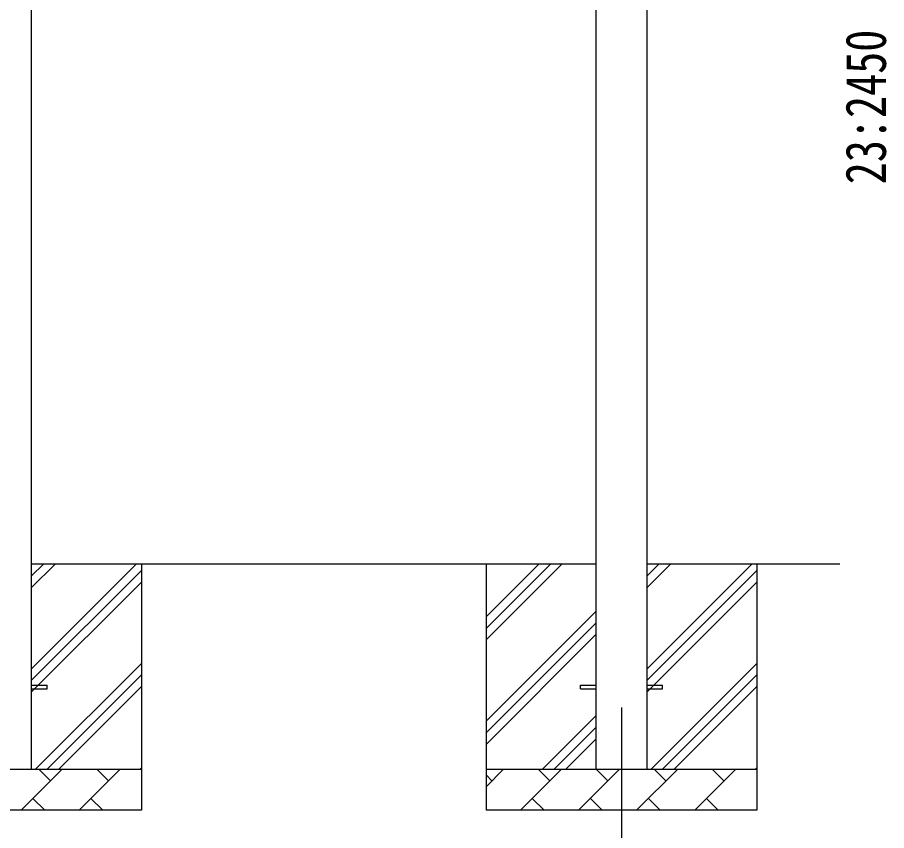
# Model space of a CAD drawing. Units: millimetres, scale not verified. Extents: x -12615 to 12615, y -8910 to 8910.
# Drawn here: x 1583 to 3702, y -5632 to -3649 of the extents above; entities that cross this region are included whole.
import ezdxf
from ezdxf.enums import TextEntityAlignment as Align

# ---------------------------------------------------------------- set-up
doc = ezdxf.new("R2010")
doc.units = ezdxf.units.MM
doc.header["$LTSCALE"] = 40
for name, color, linetype in [('0-3_YKK_12', 2, 'Continuous'), ('0-4_YKK_13', 4, 'Continuous'), ('0-5_YKK_A1', 4, 'Continuous'), ('0-6_YKK_D', 6, 'Continuous')]:
    doc.layers.add(name, color=color, linetype=linetype)
doc.styles.add('ＭＳ ゴシック', font='')
doc.styles.get('ＭＳ ゴシック').set_extended_font_data('MS Gothic')

msp = doc.modelspace()

# ---------------------------------------------------------------- linework, layer by layer
at = {"layer": '0-3_YKK_12'}
msp.add_line((3055.35, -5332.18), (3055.35, -5832.18), dxfattribs=at)
at = {"layer": '0-4_YKK_13'}
for p, q in [((1617.85, -5277.68), (1655.35, -5277.68)), ((1617.85, -5286.68), (1655.35, -5286.68)), ((1655.35, -5286.68), (1655.35, -5277.68)), ((2955.35, -5277.68), (2992.85, -5277.68)), ((2955.35, -5286.68), (2955.35, -5277.68)), ((2955.35, -5286.68), (2992.85, -5286.68)), ((3117.85, -5277.68), (3155.35, -5277.68)), ((3117.85, -5286.68), (3155.35, -5286.68)), ((3155.35, -5286.68), (3155.35, -5277.68))]:
    msp.add_line(p, q, dxfattribs=at)
at = {"layer": '0-5_YKK_A1'}
for p, q in [((2992.85, -2535.18), (2992.85, -5482.18)), ((3117.85, -5482.18), (3117.85, -2535.18)), ((1617.85, -5482.18), (1617.85, -2585.18)), ((2992.85, -4982.18), (1617.85, -4982.18)), ((1617.85, -5237.28), (1872.94, -4982.18)), ((1617.85, -5039.29), (1674.95, -4982.18)), ((1617.85, -5011.01), (1646.67, -4982.18)), ((1617.85, -5265.57), (1885.35, -4998.07)), ((1885.35, -4982.18), (1885.35, -5582.18)), ((2725.35, -4982.18), (2725.35, -5582.18)), ((2725.35, -5167.23), (2910.4, -4982.18)), ((2725.35, -5138.95), (2882.11, -4982.18)), ((2725.35, -5110.67), (2853.83, -4982.18)), ((3587.7, -4982.18), (3117.85, -4982.18)), ((3117.85, -5237.28), (3372.94, -4982.18)), ((3117.85, -5039.29), (3174.95, -4982.18)), ((3117.85, -5011.01), (3146.67, -4982.18)), ((3117.85, -5265.57), (3385.35, -4998.07)), ((3385.35, -4982.18), (3385.35, -5582.18)), ((1617.85, -5293.85), (1885.35, -5026.35)), ((3117.85, -5293.85), (3385.35, -5026.35)), ((2725.35, -5365.22), (2992.85, -5097.72)), ((2725.35, -5393.51), (2992.85, -5126.01)), ((2725.35, -5421.79), (2992.85, -5154.29)), ((1627.5, -5482.18), (1885.35, -5224.34)), ((3127.5, -5482.18), (3385.35, -5224.34)), ((1655.79, -5482.18), (1885.35, -5252.62)), ((3155.79, -5482.18), (3385.35, -5252.62)), ((1684.07, -5482.18), (1885.35, -5280.91)), ((3184.07, -5482.18), (3385.35, -5280.91)), ((2862.94, -5482.18), (2992.85, -5352.28)), ((2891.23, -5482.18), (2992.85, -5380.57)), ((2919.51, -5482.18), (2992.85, -5408.85)), ((1225.35, -5482.18), (1885.35, -5482.18)), ((1592.5, -5582.18), (1692.5, -5482.18)), ((1663.95, -5510.74), (1635.4, -5482.18)), ((1733.92, -5582.18), (1833.92, -5482.18)), ((1805.37, -5510.74), (1776.82, -5482.18)), ((1882.06, -5482.18), (1885.35, -5478.9)), ((2725.35, -5482.18), (3385.35, -5482.18)), ((2725.35, -5525.08), (2768.24, -5482.18)), ((2809.66, -5582.18), (2909.66, -5482.18)), ((2881.11, -5510.74), (2852.55, -5482.18)), ((2951.08, -5582.18), (3051.08, -5482.18)), ((3022.53, -5510.74), (2993.97, -5482.18)), ((3092.5, -5582.18), (3192.5, -5482.18)), ((3163.95, -5510.74), (3135.4, -5482.18)), ((3233.92, -5582.18), (3333.92, -5482.18)), ((3305.37, -5510.74), (3276.82, -5482.18)), ((3382.06, -5482.18), (3385.35, -5478.9)), ((2739.69, -5510.74), (2725.35, -5496.4)), ((1621.06, -5553.63), (1649.61, -5582.18)), ((1762.48, -5553.63), (1791.03, -5582.18)), ((2838.21, -5553.63), (2866.77, -5582.18)), ((2979.63, -5553.63), (3008.19, -5582.18)), ((3121.06, -5553.63), (3149.61, -5582.18)), ((3262.48, -5553.63), (3291.03, -5582.18)), ((1885.35, -5582.18), (1225.35, -5582.18)), ((3385.35, -5582.18), (2725.35, -5582.18))]:
    msp.add_line(p, q, dxfattribs=at)

# ---------------------------------------------------------------- texts
at = {"layer": '0-6_YKK_D', "style": 'ＭＳ ゴシック', "width": 0.8}
msp.add_text('23:2450', height=98.97, rotation=90, dxfattribs=at).set_placement((3729.86, -4055.98), align=Align.BOTTOM_LEFT)

doc.saveas('drawing.dxf')
